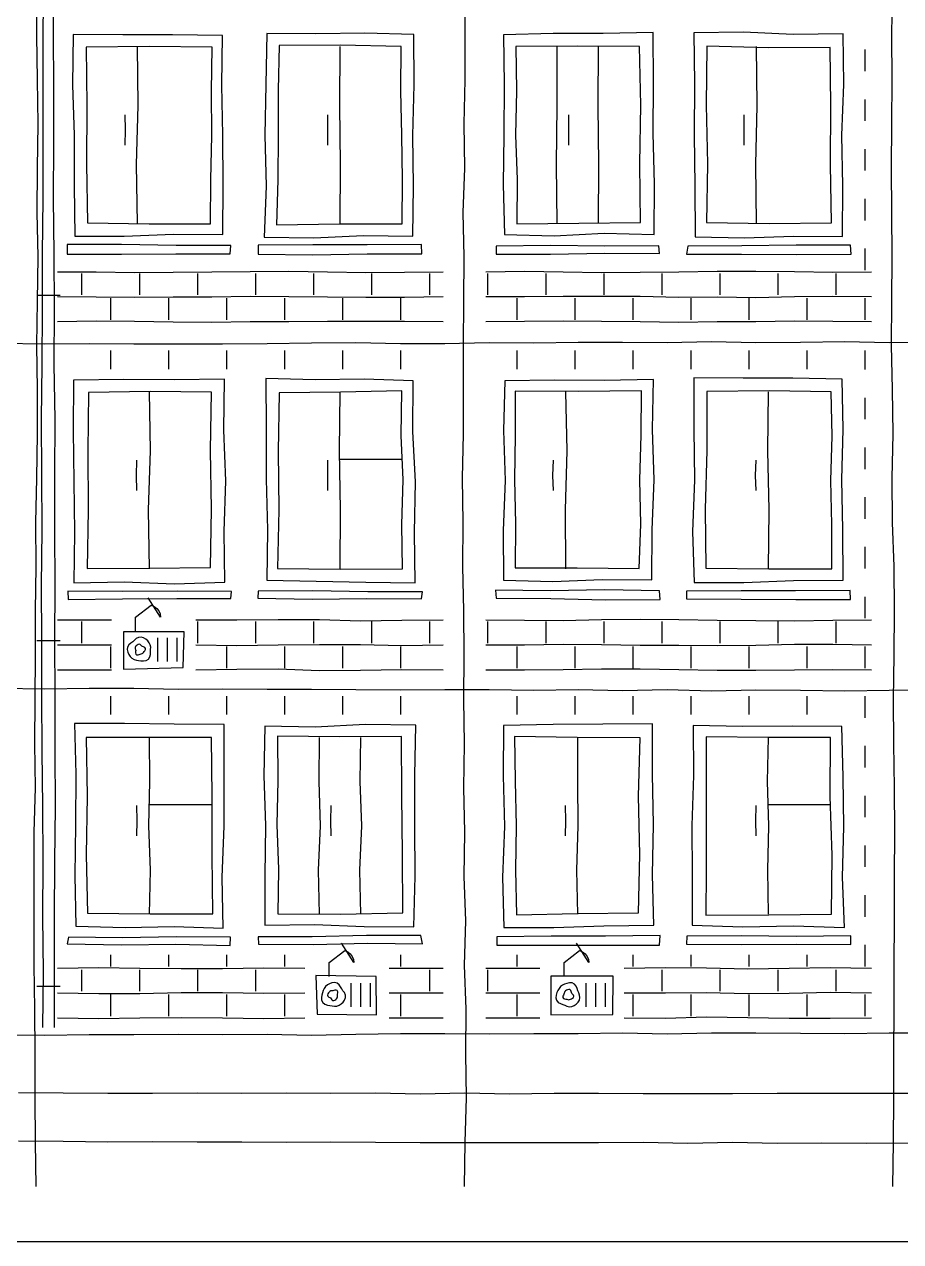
# Model space of a CAD drawing. Header units: millimetres. Extents: x 0 to 655, y 0 to 345.
# Drawn here: x 421.1 to 484.6, y 0 to 88.1 of the extents above; entities that cross this region are included whole.
import ezdxf

# ---------------------------------------------------------------- set-up
doc = ezdxf.new("R2010")
doc.units = ezdxf.units.MM
for name, color, linetype, true_color in [('01_KARKAS', 1, 'Continuous', 0xd62728), ('02_PROYOMY', 5, 'Continuous', 0x1f5fd6), ('04_KLADKA', 32, 'Continuous', 0x8c5a2b), ('05_KONDICIONERY', 6, 'Continuous', 0xc512c5), ('06_VODOSTOK', 4, 'Continuous', 0x0f9aa0), ('07_TSEKOL', 30, 'Continuous', 0xe68a00)]:
    doc.layers.add(name, color=color, linetype=linetype, true_color=true_color)

msp = doc.modelspace()

# ---------------------------------------------------------------- linework, layer by layer
at = {"layer": '01_KARKAS'}
for points in [[(422, 4), (421.964, 7.204), (421.919, 10.408), (421.933, 13.612), (421.896, 16.816), (421.861, 20.02), (421.865, 23.224), (421.847, 26.429), (421.859, 29.633), (421.967, 32.837), (421.904, 36.041), (421.92, 39.245), (421.955, 42.449), (421.947, 45.653), (422.008, 48.857), (421.98, 52.061), (422.052, 55.265), (422.096, 58.469), (422.105, 61.673), (422.059, 64.878), (422.096, 68.082), (422.148, 71.286), (422.082, 74.49), (422.088, 77.694), (422.151, 80.898), (422.091, 84.102), (422.043, 87.306), (422.039, 90.51)], [(453, 4), (453.053, 7.204), (453.133, 10.408), (453.101, 13.612), (453.112, 16.816), (453.005, 20.02), (453.098, 23.224), (452.983, 26.429), (453.021, 29.633), (452.944, 32.837), (453.003, 36.041), (452.94, 39.245), (452.986, 42.449), (452.952, 45.653), (452.887, 48.857), (452.899, 52.061), (452.849, 55.265), (452.923, 58.469), (452.926, 61.673), (452.932, 64.878), (452.959, 68.082), (452.982, 71.286), (452.896, 74.49), (453.012, 77.694), (452.986, 80.898), (453.043, 84.102), (453.05, 87.306), (453.048, 90.51)], [(484, 4), (484.039, 7.204), (484.056, 10.408), (484.065, 13.612), (484.086, 16.816), (484.097, 20.02), (484.115, 23.224), (484.128, 26.429), (484.134, 29.633), (484.117, 32.837), (484.077, 36.041), (484.032, 39.245), (484.096, 42.449), (484.111, 45.653), (484.085, 48.857), (483.974, 52.061), (483.945, 55.265), (484.029, 58.469), (483.977, 61.673), (483.901, 64.878), (483.925, 68.082), (483.94, 71.286), (483.914, 74.49), (483.899, 77.694), (483.914, 80.898), (483.947, 84.102), (483.913, 87.306), (483.964, 90.51)], [(419.412, 65.022), (422.629, 64.976), (425.845, 65.001), (429.062, 64.973), (432.278, 64.985), (435.495, 64.977), (438.711, 65.004), (441.928, 65.064), (445.144, 65.077), (448.361, 65.011), (451.577, 65.012), (454.794, 65.092), (458.01, 65.067), (461.227, 65.107), (464.443, 65.103), (467.66, 65.089), (470.876, 65.144), (474.093, 65.085), (477.309, 65.095), (480.526, 65.15), (483.742, 65.082), (486.959, 65.093)], [(419.412, 40.063), (422.629, 40.008), (425.845, 40.067), (429.062, 40.058), (432.278, 39.992), (435.495, 40.015), (438.711, 39.987), (441.928, 39.994), (445.144, 39.966), (448.361, 39.932), (451.577, 39.977), (454.794, 39.972), (458.01, 39.908), (461.227, 39.956), (464.443, 39.898), (467.66, 39.97), (470.876, 39.874), (474.093, 39.939), (477.309, 39.914), (480.526, 39.875), (483.742, 39.927), (486.959, 39.94)], [(419.412, 14.978), (422.629, 14.952), (425.845, 14.996), (429.062, 14.983), (432.278, 15.014), (435.495, 14.996), (438.711, 15.026), (441.928, 14.945), (445.144, 15.01), (448.361, 15.055), (451.577, 15.072), (454.794, 15.05), (458.01, 15.065), (461.227, 15.078), (464.443, 15.104), (467.66, 15.049), (470.876, 15.118), (474.093, 15.106), (477.309, 15.102), (480.526, 15.074), (483.742, 15.113), (486.959, 15.107)], [(418.2, 0), (421.4, 0), (424.6, 0), (427.8, 0), (431, 0), (434.2, 0), (437.4, 0), (440.6, 0), (443.8, 0), (447, 0), (450.2, 0), (453.4, 0), (456.6, 0), (459.8, 0), (463, 0), (466.2, 0), (469.4, 0), (472.6, 0), (475.8, 0), (479, 0), (482.2, 0), (485.4, 0)]]:
    msp.add_lwpolyline(points, dxfattribs=at)
at = {"layer": '02_PROYOMY'}
for points in [[(424.67, 87.375), (424.634, 83.726), (424.757, 80.078), (424.744, 76.428), (424.807, 72.78)], [(435.478, 87.306), (431.876, 87.352), (428.273, 87.338), (424.67, 87.375)], [(435.516, 72.886), (435.543, 76.491), (435.503, 80.096), (435.43, 83.701), (435.478, 87.306)], [(438.705, 87.451), (438.617, 83.764), (438.541, 80.078), (438.645, 76.388), (438.501, 72.702)], [(449.337, 87.372), (445.793, 87.476), (442.249, 87.412), (438.705, 87.451)], [(449.272, 72.769), (449.3, 76.42), (449.261, 80.071), (449.35, 83.721), (449.337, 87.372)], [(455.812, 87.358), (455.88, 83.74), (455.841, 80.123), (455.801, 76.505), (455.883, 72.888)], [(466.648, 87.507), (463.036, 87.444), (459.424, 87.447), (455.812, 87.358)], [(466.726, 72.902), (466.759, 76.554), (466.641, 80.204), (466.679, 83.856), (466.648, 87.507)], [(480.39, 87.425), (476.791, 87.372), (473.193, 87.531), (469.594, 87.495)], [(469.594, 87.495), (469.651, 83.803), (469.614, 80.109), (469.675, 76.416), (469.703, 72.723)], [(480.357, 72.754), (480.387, 76.422), (480.301, 80.09), (480.44, 83.757), (480.39, 87.425)], [(434.742, 86.461), (430.182, 86.5), (425.621, 86.453)], [(425.621, 86.453), (425.669, 82.219), (425.636, 77.985), (425.708, 73.752)], [(429.336, 73.7), (429.262, 77.967), (429.388, 82.233), (429.336, 86.5)], [(434.63, 73.658), (434.652, 76.859), (434.725, 80.059), (434.688, 83.26), (434.742, 86.461)], [(439.593, 86.58), (439.51, 83.336), (439.504, 80.09), (439.503, 76.844), (439.406, 73.6)], [(448.422, 86.512), (444.008, 86.613), (439.593, 86.58)], [(444, 73.7), (444.019, 77.967), (443.99, 82.233), (444, 86.5)], [(448.496, 73.665), (448.522, 76.877), (448.465, 80.088), (448.388, 83.3), (448.422, 86.512)], [(456.716, 86.511), (456.756, 83.298), (456.686, 80.085), (456.81, 76.873), (456.784, 73.66)], [(465.661, 86.505), (461.189, 86.532), (456.716, 86.511)], [(459.7, 73.7), (459.667, 77.967), (459.696, 82.233), (459.7, 86.5)], [(462.7, 73.7), (462.73, 77.967), (462.662, 82.233), (462.7, 86.5)], [(465.743, 73.767), (465.689, 78.013), (465.753, 82.259), (465.661, 86.505)], [(470.528, 86.519), (470.489, 82.265), (470.583, 78.011), (470.52, 73.757)], [(479.45, 86.425), (474.989, 86.403), (470.528, 86.519)], [(474.136, 73.7), (474.08, 77.967), (474.187, 82.233), (474.136, 86.5)], [(479.567, 73.751), (479.491, 77.975), (479.52, 82.201), (479.45, 86.425)], [(428.436, 79.37), (428.478, 80.465), (428.436, 81.56)], [(443.1, 79.37), (443.106, 80.465), (443.1, 81.56)], [(460.55, 79.37), (460.552, 80.465), (460.55, 81.56)], [(473.236, 79.37), (473.239, 80.465), (473.236, 81.56)], [(425.708, 73.752), (430.169, 73.676), (434.63, 73.658)], [(439.406, 73.6), (443.951, 73.672), (448.496, 73.665)], [(456.784, 73.66), (461.263, 73.719), (465.743, 73.767)], [(470.52, 73.757), (475.043, 73.685), (479.567, 73.751)], [(424.807, 72.78), (428.377, 72.773), (431.946, 72.93), (435.516, 72.886)], [(438.501, 72.702), (442.092, 72.667), (445.681, 72.825), (449.272, 72.769)], [(455.883, 72.888), (459.498, 72.807), (463.112, 72.999), (466.726, 72.902)], [(469.703, 72.723), (473.255, 72.661), (476.805, 72.784), (480.357, 72.754)], [(436.088, 72.107), (432.137, 72.105), (428.186, 72.168), (424.235, 72.165)], [(424.235, 72.165), (424.252, 71.486)], [(424.252, 71.486), (428.179, 71.466), (432.105, 71.49), (436.032, 71.488)], [(436.032, 71.488), (436.088, 72.107)], [(438.072, 72.117), (438.06, 71.471)], [(438.06, 71.471), (442.008, 71.438), (445.955, 71.502), (449.903, 71.498)], [(449.899, 72.168), (445.956, 72.138), (442.014, 72.14), (438.072, 72.117)], [(449.903, 71.498), (449.899, 72.168)], [(455.296, 72.053), (455.283, 71.473)], [(455.283, 71.473), (459.224, 71.479), (463.164, 71.543), (467.104, 71.524)], [(467.073, 72.068), (463.148, 72.049), (459.222, 72.105), (455.296, 72.053)], [(467.104, 71.524), (467.073, 72.068)], [(469.155, 72.056), (469.067, 71.47)], [(469.067, 71.47), (473.035, 71.483), (477.002, 71.439), (480.97, 71.473)], [(480.923, 72.136), (477, 72.117), (473.078, 72.076), (469.155, 72.056)], [(480.97, 71.473), (480.923, 72.136)], [(424.711, 62.357), (424.684, 58.688), (424.737, 55.019), (424.776, 51.35), (424.723, 47.681)], [(435.62, 62.42), (431.984, 62.378), (428.347, 62.403), (424.711, 62.357)], [(435.653, 47.725), (435.606, 51.399), (435.719, 55.073), (435.583, 58.746), (435.62, 62.42)], [(449.292, 62.295), (445.74, 62.421), (442.185, 62.375), (438.633, 62.485)], [(438.633, 62.485), (438.643, 58.832), (438.639, 55.179), (438.738, 51.526), (438.701, 47.873)], [(449.431, 47.68), (449.385, 51.334), (449.443, 54.988), (449.269, 58.64), (449.292, 62.295)], [(455.914, 62.311), (455.831, 58.701), (455.947, 55.089), (455.808, 51.478), (455.817, 47.867)], [(466.684, 62.4), (463.095, 62.331), (459.504, 62.352), (455.914, 62.311)], [(466.548, 47.893), (466.569, 51.519), (466.718, 55.145), (466.609, 58.773), (466.684, 62.4)], [(469.589, 62.513), (469.592, 58.811), (469.634, 55.11), (469.508, 51.408), (469.614, 47.707)], [(480.34, 62.433), (476.757, 62.489), (473.173, 62.51), (469.589, 62.513)], [(480.391, 47.882), (480.366, 51.519), (480.31, 55.157), (480.4, 58.795), (480.34, 62.433)], [(425.791, 61.461), (425.745, 57.212), (425.767, 52.962), (425.694, 48.713)], [(434.703, 61.49), (430.247, 61.537), (425.791, 61.461)], [(430.2, 48.7), (430.14, 52.967), (430.278, 57.233), (430.2, 61.5)], [(434.62, 48.79), (434.684, 53.023), (434.615, 57.257), (434.703, 61.49)], [(439.586, 61.439), (439.513, 57.203), (439.569, 52.966), (439.476, 48.73)], [(448.467, 61.582), (444.027, 61.486), (439.586, 61.439)], [(444, 48.7), (444.018, 52.967), (443.944, 57.233), (444, 61.5)], [(448.508, 48.697), (448.476, 51.918), (448.55, 55.139), (448.415, 58.36), (448.467, 61.582)], [(456.666, 61.565), (456.669, 58.364), (456.618, 55.164), (456.69, 51.964), (456.654, 48.763)], [(465.797, 61.582), (461.232, 61.544), (456.666, 61.565)], [(460.336, 48.7), (460.297, 52.967), (460.417, 57.233), (460.336, 61.5)], [(465.641, 48.711), (465.756, 51.928), (465.68, 55.147), (465.773, 58.364), (465.797, 61.582)], [(470.541, 61.532), (470.537, 57.271), (470.418, 53.011), (470.461, 48.75)], [(479.539, 61.509), (475.04, 61.581), (470.541, 61.532)], [(475, 48.7), (475.052, 52.967), (474.944, 57.233), (475, 61.5)], [(479.593, 48.695), (479.584, 51.899), (479.519, 55.102), (479.612, 58.306), (479.539, 61.509)], [(429.3, 54.37), (429.263, 55.465), (429.3, 56.56)], [(443.1, 54.37), (443.116, 55.465), (443.1, 56.56)], [(444, 56.636), (448.5, 56.636)], [(459.436, 54.37), (459.403, 55.465), (459.436, 56.56)], [(474.1, 54.37), (474.068, 55.465), (474.1, 56.56)], [(425.694, 48.713), (430.157, 48.752), (434.62, 48.79)], [(439.476, 48.73), (443.992, 48.683), (448.508, 48.697)], [(456.654, 48.763), (461.148, 48.778), (465.641, 48.711)], [(470.461, 48.75), (475.027, 48.702), (479.593, 48.695)], [(424.723, 47.681), (428.366, 47.762), (432.01, 47.613), (435.653, 47.725)], [(438.701, 47.873), (442.277, 47.811), (445.854, 47.729), (449.431, 47.68)], [(455.817, 47.867), (459.394, 47.779), (462.971, 47.93), (466.548, 47.893)], [(469.614, 47.707), (473.207, 47.702), (476.798, 47.86), (480.391, 47.882)], [(436.143, 47.057), (432.195, 47.09), (428.247, 47.057), (424.3, 47.094)], [(424.3, 47.094), (424.313, 46.473)], [(436.1, 46.56), (436.143, 47.057)], [(438.069, 47.093), (438.037, 46.564)], [(449.96, 47.034), (445.996, 47.032), (442.033, 47.108), (438.069, 47.093)], [(449.886, 46.536), (449.96, 47.034)], [(467.117, 47.113), (463.158, 47.168), (459.199, 47.107), (455.241, 47.148)], [(455.241, 47.148), (455.283, 46.569)], [(467.167, 46.483), (467.117, 47.113)], [(469.074, 47.088), (469.072, 46.519)], [(480.9, 47.119), (476.958, 47.096), (473.016, 47.111), (469.074, 47.088)], [(480.93, 46.48), (480.9, 47.119)], [(424.313, 46.473), (428.242, 46.525), (432.171, 46.54), (436.1, 46.56)], [(438.037, 46.564), (441.987, 46.503), (445.936, 46.562), (449.886, 46.536)], [(455.283, 46.569), (459.244, 46.557), (463.205, 46.465), (467.167, 46.483)], [(469.072, 46.519), (473.024, 46.506), (476.977, 46.472), (480.93, 46.48)], [(435.6, 37.427), (431.993, 37.46), (428.386, 37.513), (424.778, 37.495)], [(424.778, 37.495), (424.866, 33.832), (424.851, 30.168), (424.812, 26.504), (424.882, 22.84)], [(435.543, 22.702), (435.463, 26.383), (435.596, 30.064), (435.599, 33.746), (435.6, 37.427)], [(438.541, 37.319), (438.471, 33.715), (438.604, 30.11), (438.553, 26.506), (438.556, 22.901)], [(449.467, 37.39), (445.824, 37.44), (442.183, 37.246), (438.541, 37.319)], [(449.322, 22.796), (449.436, 26.444), (449.402, 30.093), (449.401, 33.742), (449.467, 37.39)], [(455.814, 37.37), (455.79, 33.709), (455.895, 30.048), (455.745, 26.387), (455.843, 22.727)], [(466.604, 37.476), (463.007, 37.459), (459.41, 37.421), (455.814, 37.37)], [(466.692, 22.898), (466.605, 26.543), (466.686, 30.188), (466.604, 33.832), (466.604, 37.476)], [(469.536, 37.349), (469.58, 33.737), (469.442, 30.124), (469.486, 26.512), (469.48, 22.899)], [(480.297, 37.284), (476.71, 37.309), (473.123, 37.286), (469.536, 37.349)], [(480.488, 22.75), (480.359, 26.383), (480.443, 30.018), (480.406, 33.651), (480.297, 37.284)], [(425.631, 36.481), (425.686, 32.242), (425.616, 28.003), (425.708, 23.764)], [(434.701, 36.481), (430.166, 36.502), (425.631, 36.481)], [(430.2, 23.7), (430.283, 26.9), (430.151, 30.1), (430.221, 33.3), (430.2, 36.5)], [(434.783, 23.716), (434.736, 27.971), (434.74, 32.226), (434.701, 36.481)], [(439.479, 36.59), (439.488, 33.377), (439.427, 30.165), (439.55, 26.952), (439.493, 23.739)], [(448.443, 36.571), (443.961, 36.547), (439.479, 36.59)], [(442.5, 23.7), (442.431, 26.9), (442.579, 30.1), (442.481, 33.3), (442.5, 36.5)], [(445.5, 23.7), (445.429, 26.9), (445.578, 30.1), (445.444, 33.3), (445.5, 36.5)], [(448.549, 23.789), (448.504, 28.049), (448.474, 32.31), (448.443, 36.571)], [(465.7, 36.478), (461.164, 36.486), (456.629, 36.56)], [(456.629, 36.56), (456.677, 33.333), (456.737, 30.107), (456.693, 26.879), (456.769, 23.652)], [(461.2, 23.7), (461.119, 26.9), (461.213, 30.1), (461.203, 33.3), (461.2, 36.5)], [(465.602, 23.789), (465.685, 28.018), (465.597, 32.249), (465.7, 36.478)], [(470.499, 36.533), (470.482, 33.31), (470.495, 30.087), (470.488, 26.864), (470.465, 23.641)], [(479.479, 36.488), (474.989, 36.499), (470.499, 36.533)], [(475, 23.7), (474.956, 26.9), (475.027, 30.1), (474.914, 33.3), (475, 36.5)], [(479.568, 23.711), (479.609, 27.971), (479.465, 32.229), (479.479, 36.488)], [(429.3, 29.37), (429.315, 30.465), (429.3, 31.56)], [(430.2, 31.636), (434.7, 31.636)], [(443.35, 29.37), (443.315, 30.465), (443.35, 31.56)], [(460.3, 29.37), (460.333, 30.465), (460.3, 31.56)], [(474.1, 29.37), (474.071, 30.465), (474.1, 31.56)], [(475, 31.636), (479.5, 31.636)], [(425.708, 23.764), (430.245, 23.731), (434.783, 23.716)], [(438.556, 22.901), (442.145, 22.96), (445.733, 22.802), (449.322, 22.796)], [(439.493, 23.739), (444.021, 23.712), (448.549, 23.789)], [(456.769, 23.652), (461.185, 23.747), (465.602, 23.789)], [(470.465, 23.641), (475.017, 23.649), (479.568, 23.711)], [(424.343, 22.042), (424.253, 21.555)], [(436.076, 22.038), (432.165, 22.073), (428.254, 21.998), (424.343, 22.042)], [(424.882, 22.84), (428.435, 22.739), (431.99, 22.807), (435.543, 22.702)], [(436.05, 21.434), (436.076, 22.038)], [(449.834, 22.168), (445.91, 22.15), (441.987, 22.073), (438.063, 22.073)], [(438.063, 22.073), (438.087, 21.541)], [(449.961, 21.56), (449.834, 22.168)], [(467.149, 22.149), (463.212, 22.11), (459.275, 22.111), (455.339, 22.064)], [(455.339, 22.064), (455.339, 21.469)], [(455.843, 22.727), (459.46, 22.735), (463.075, 22.856), (466.692, 22.898)], [(467.121, 21.466), (467.149, 22.149)], [(469.091, 22.104), (469.073, 21.533)], [(480.964, 22.138), (477.007, 22.082), (473.049, 22.14), (469.091, 22.104)], [(469.48, 22.899), (473.148, 22.797), (476.819, 22.858), (480.488, 22.75)], [(480.947, 21.496), (480.964, 22.138)], [(424.253, 21.555), (428.185, 21.49), (432.118, 21.521), (436.05, 21.434)], [(438.087, 21.541), (442.045, 21.505), (446.002, 21.603), (449.961, 21.56)], [(455.339, 21.469), (459.266, 21.461), (463.194, 21.457), (467.121, 21.466)], [(469.073, 21.533), (473.031, 21.519), (476.989, 21.526), (480.947, 21.496)]]:
    msp.add_lwpolyline(points, dxfattribs=at)
at = {"layer": '04_KLADKA'}
for points in [[(482, 84.72), (482, 86.28)], [(482, 81.12), (482, 82.68)], [(482, 77.52), (482, 79.08)], [(482, 73.92), (482, 75.48)], [(482, 70.32), (482, 71.88)], [(423.55, 70.2), (426.34, 70.186), (429.13, 70.158), (431.92, 70.163), (434.71, 70.207), (437.5, 70.227), (440.29, 70.252), (443.08, 70.207), (445.87, 70.143), (448.66, 70.169), (451.45, 70.2)], [(425.3, 68.52), (425.3, 70.08)], [(429.5, 68.52), (429.5, 70.08)], [(433.7, 68.52), (433.7, 70.08)], [(437.9, 68.52), (437.9, 70.08)], [(442.1, 68.52), (442.1, 70.08)], [(446.3, 68.52), (446.3, 70.08)], [(450.5, 68.52), (450.5, 70.08)], [(454.55, 70.2), (457.34, 70.232), (460.13, 70.201), (462.92, 70.15), (465.71, 70.171), (468.5, 70.186), (471.29, 70.238), (474.08, 70.254), (476.87, 70.223), (479.66, 70.172), (482.45, 70.2)], [(454.7, 68.52), (454.7, 70.08)], [(458.9, 68.52), (458.9, 70.08)], [(463.1, 68.52), (463.1, 70.08)], [(467.3, 68.52), (467.3, 70.08)], [(471.5, 68.52), (471.5, 70.08)], [(475.7, 68.52), (475.7, 70.08)], [(479.9, 68.52), (479.9, 70.08)], [(423.55, 68.4), (426.34, 68.379), (429.13, 68.369), (431.92, 68.381), (434.71, 68.396), (437.5, 68.443), (440.29, 68.417), (443.08, 68.378), (445.87, 68.363), (448.66, 68.359), (451.45, 68.4)], [(427.4, 66.72), (427.4, 68.28)], [(431.6, 66.72), (431.6, 68.28)], [(435.8, 66.72), (435.8, 68.28)], [(440, 66.72), (440, 68.28)], [(444.2, 66.72), (444.2, 68.28)], [(448.4, 66.72), (448.4, 68.28)], [(454.55, 68.4), (457.34, 68.407), (460.13, 68.441), (462.92, 68.444), (465.71, 68.426), (468.5, 68.37), (471.29, 68.378), (474.08, 68.348), (476.87, 68.403), (479.66, 68.437), (482.45, 68.4)], [(456.8, 66.72), (456.8, 68.28)], [(461, 66.72), (461, 68.28)], [(465.2, 66.72), (465.2, 68.28)], [(469.4, 66.72), (469.4, 68.28)], [(473.6, 66.72), (473.6, 68.28)], [(477.8, 66.72), (477.8, 68.28)], [(482, 66.72), (482, 68.28)], [(423.55, 66.6), (426.34, 66.658), (429.13, 66.618), (431.92, 66.574), (434.71, 66.554), (437.5, 66.592), (440.29, 66.599), (443.08, 66.636), (445.87, 66.633), (448.66, 66.62), (451.45, 66.6)], [(454.55, 66.6), (457.34, 66.62), (460.13, 66.654), (462.92, 66.614), (465.71, 66.589), (468.5, 66.552), (471.29, 66.592), (474.08, 66.604), (476.87, 66.64), (479.66, 66.63), (482.45, 66.6)], [(427.4, 63.15), (427.4, 64.5)], [(431.6, 63.15), (431.6, 64.5)], [(435.8, 63.15), (435.8, 64.5)], [(440, 63.15), (440, 64.5)], [(444.2, 63.15), (444.2, 64.5)], [(448.4, 63.15), (448.4, 64.5)], [(456.8, 63.15), (456.8, 64.5)], [(461, 63.15), (461, 64.5)], [(465.2, 63.15), (465.2, 64.5)], [(469.4, 63.15), (469.4, 64.5)], [(473.6, 63.15), (473.6, 64.5)], [(477.8, 63.15), (477.8, 64.5)], [(482, 63.12), (482, 64.5)], [(482, 59.52), (482, 61.08)], [(482, 55.92), (482, 57.48)], [(482, 52.32), (482, 53.88)], [(482, 48.72), (482, 50.28)], [(482, 45.12), (482, 46.68)], [(423.55, 45), (427.45, 45)], [(433.55, 45), (436.533, 45.001), (439.517, 45.041), (442.5, 45.022), (445.483, 44.939), (448.467, 44.979), (451.45, 45)], [(454.55, 45), (457.34, 44.976), (460.13, 44.961), (462.92, 45.026), (465.71, 45.054), (468.5, 45.035), (471.29, 44.995), (474.08, 44.952), (476.87, 44.947), (479.66, 44.982), (482.45, 45)], [(425.3, 43.32), (425.3, 44.88)], [(433.7, 43.32), (433.7, 44.88)], [(437.9, 43.32), (437.9, 44.88)], [(442.1, 43.32), (442.1, 44.88)], [(446.3, 43.32), (446.3, 44.88)], [(450.5, 43.32), (450.5, 44.88)], [(454.7, 43.32), (454.7, 44.88)], [(458.9, 43.32), (458.9, 44.88)], [(463.1, 43.32), (463.1, 44.88)], [(467.3, 43.32), (467.3, 44.88)], [(471.5, 43.32), (471.5, 44.88)], [(475.7, 43.32), (475.7, 44.88)], [(479.9, 43.32), (479.9, 44.88)], [(423.55, 43.2), (427.45, 43.2)], [(433.55, 43.2), (436.533, 43.146), (439.517, 43.192), (442.5, 43.228), (445.483, 43.228), (448.467, 43.161), (451.45, 43.2)], [(454.55, 43.2), (457.34, 43.201), (460.13, 43.257), (462.92, 43.218), (465.71, 43.182), (468.5, 43.173), (471.29, 43.145), (474.08, 43.182), (476.87, 43.244), (479.66, 43.237), (482.45, 43.2)], [(427.4, 41.52), (427.4, 43.08)], [(435.8, 41.52), (435.8, 43.08)], [(440, 41.52), (440, 43.08)], [(444.2, 41.52), (444.2, 43.08)], [(448.4, 41.52), (448.4, 43.08)], [(456.8, 41.52), (456.8, 43.08)], [(461, 41.52), (461, 43.08)], [(465.2, 41.52), (465.2, 43.08)], [(469.4, 41.52), (469.4, 43.08)], [(473.6, 41.52), (473.6, 43.08)], [(477.8, 41.52), (477.8, 43.08)], [(482, 41.52), (482, 43.08)], [(433.55, 41.4), (436.533, 41.432), (439.517, 41.452), (442.5, 41.347), (445.483, 41.374), (448.467, 41.41), (451.45, 41.4)], [(454.55, 41.4), (457.34, 41.384), (460.13, 41.401), (462.92, 41.453), (465.71, 41.451), (468.5, 41.423), (471.29, 41.367), (474.08, 41.376), (476.87, 41.393), (479.66, 41.409), (482.45, 41.4)], [(423.55, 41.4), (427.45, 41.4)], [(427.4, 38.15), (427.4, 39.48)], [(431.6, 38.15), (431.6, 39.48)], [(435.8, 38.15), (435.8, 39.48)], [(440, 38.15), (440, 39.48)], [(444.2, 38.15), (444.2, 39.48)], [(448.4, 38.15), (448.4, 39.48)], [(456.8, 38.15), (456.8, 39.48)], [(461, 38.15), (461, 39.48)], [(465.2, 38.15), (465.2, 39.48)], [(469.4, 38.15), (469.4, 39.48)], [(473.6, 38.15), (473.6, 39.48)], [(477.8, 38.15), (477.8, 39.48)], [(482, 37.92), (482, 39.48)], [(482, 34.32), (482, 35.88)], [(482, 30.72), (482, 32.28)], [(482, 27.12), (482, 28.68)], [(482, 23.52), (482, 25.08)], [(482, 19.92), (482, 21.48)], [(427.4, 19.92), (427.4, 20.75)], [(431.6, 19.92), (431.6, 20.75)], [(435.8, 19.92), (435.8, 20.75)], [(440, 19.92), (440, 20.75)], [(448.4, 19.92), (448.4, 20.75)], [(456.8, 19.92), (456.8, 20.75)], [(465.2, 19.92), (465.2, 20.75)], [(469.4, 19.92), (469.4, 20.75)], [(473.6, 19.92), (473.6, 20.75)], [(477.8, 19.92), (477.8, 20.75)], [(423.55, 19.8), (426.533, 19.837), (429.517, 19.796), (432.5, 19.769), (435.483, 19.78), (438.467, 19.822), (441.45, 19.8)], [(425.3, 18.12), (425.3, 19.68)], [(429.5, 18.12), (429.5, 19.68)], [(433.7, 18.12), (433.7, 19.68)], [(437.9, 18.12), (437.9, 19.68)], [(447.55, 19.8), (451.45, 19.8)], [(450.5, 18.12), (450.5, 19.68)], [(454.55, 19.8), (458.45, 19.8)], [(454.7, 18.12), (454.7, 19.68)], [(464.55, 19.8), (467.533, 19.835), (470.517, 19.808), (473.5, 19.748), (476.483, 19.804), (479.467, 19.845), (482.45, 19.8)], [(467.3, 18.12), (467.3, 19.68)], [(471.5, 18.12), (471.5, 19.68)], [(475.7, 18.12), (475.7, 19.68)], [(479.9, 18.12), (479.9, 19.68)], [(423.55, 18), (426.533, 17.967), (429.517, 17.965), (432.5, 18.026), (435.483, 18.041), (438.467, 17.991), (441.45, 18)], [(427.4, 16.32), (427.4, 17.88)], [(431.6, 16.32), (431.6, 17.88)], [(435.8, 16.32), (435.8, 17.88)], [(440, 16.32), (440, 17.88)], [(447.55, 18), (451.45, 18)], [(448.4, 16.32), (448.4, 17.88)], [(454.55, 18), (458.45, 18)], [(456.8, 16.32), (456.8, 17.88)], [(464.55, 18), (467.533, 18.018), (470.517, 18.042), (473.5, 17.958), (476.483, 17.995), (479.467, 18.056), (482.45, 18)], [(465.2, 16.32), (465.2, 17.88)], [(469.4, 16.32), (469.4, 17.88)], [(473.6, 16.32), (473.6, 17.88)], [(477.8, 16.32), (477.8, 17.88)], [(482, 16.32), (482, 17.88)], [(423.55, 16.2), (426.533, 16.146), (429.517, 16.204), (432.5, 16.228), (435.483, 16.196), (438.467, 16.163), (441.45, 16.2)], [(447.55, 16.2), (451.45, 16.2)], [(454.55, 16.2), (458.45, 16.2)], [(464.55, 16.2), (467.533, 16.187), (470.517, 16.262), (473.5, 16.219), (476.483, 16.178), (479.467, 16.183), (482.45, 16.2)]]:
    msp.add_lwpolyline(points, dxfattribs=at)
at = {"layer": '05_KONDICIONERY'}
for points in [[(429.2, 45.2), (430.333, 46.069)], [(431, 45.2), (430.1, 46.6)], [(430.333, 46.069), (430.55, 45.979)], [(430.55, 45.979), (430.736, 45.836)], [(430.736, 45.836), (430.879, 45.65)], [(429.2, 44.2), (429.2, 45.2)], [(430.879, 45.65), (430.969, 45.433)], [(430.969, 45.433), (431, 45.2)], [(428.334, 44.133), (428.33, 41.44)], [(432.716, 44.148), (428.334, 44.133)], [(432.647, 41.556), (432.716, 44.148)], [(430.8, 42), (430.8, 43.7)], [(431.5, 42), (431.5, 43.7)], [(432.2, 42), (432.2, 43.7)], [(428.33, 41.44), (432.647, 41.556)], [(445, 20.2), (444.1, 21.6)], [(462, 20.2), (461.1, 21.6)], [(443.2, 20.2), (444.333, 21.069)], [(444.333, 21.069), (444.55, 20.979)], [(444.55, 20.979), (444.736, 20.836)], [(444.736, 20.836), (444.879, 20.65)], [(444.879, 20.65), (444.969, 20.433)], [(444.969, 20.433), (445, 20.2)], [(460.2, 20.2), (461.333, 21.069)], [(461.333, 21.069), (461.55, 20.979)], [(461.55, 20.979), (461.736, 20.836)], [(461.736, 20.836), (461.879, 20.65)], [(461.879, 20.65), (461.969, 20.433)], [(461.969, 20.433), (462, 20.2)], [(443.2, 19.2), (443.2, 20.2)], [(460.2, 19.2), (460.2, 20.2)], [(446.612, 19.2), (442.249, 19.265)], [(442.249, 19.265), (442.337, 16.47)], [(444.8, 17), (444.8, 18.7)], [(445.5, 17), (445.5, 18.7)], [(446.2, 17), (446.2, 18.7)], [(446.642, 16.429), (446.612, 19.2)], [(459.255, 19.226), (459.249, 16.42)], [(463.759, 19.224), (459.255, 19.226)], [(461.8, 17), (461.8, 18.7)], [(462.5, 17), (462.5, 18.7)], [(463.2, 17), (463.2, 18.7)], [(463.737, 16.433), (463.759, 19.224)], [(442.337, 16.47), (446.642, 16.429)], [(459.249, 16.42), (463.737, 16.433)]]:
    msp.add_lwpolyline(points, dxfattribs=at)
for points in [[(430.286, 42.85), (430.291, 43.018), (430.264, 43.19), (430.188, 43.35), (430.074, 43.488), (429.937, 43.606), (429.777, 43.704), (429.595, 43.757), (429.407, 43.736), (429.242, 43.645), (429.111, 43.525), (428.991, 43.415), (428.857, 43.317), (428.717, 43.199), (428.614, 43.038), (428.586, 42.85), (428.628, 42.665), (428.711, 42.499), (428.813, 42.351), (428.937, 42.224), (429.087, 42.134), (429.252, 42.087), (429.418, 42.066), (429.585, 42.045), (429.767, 42.028), (429.961, 42.052), (430.128, 42.152), (430.232, 42.318), (430.27, 42.507), (430.277, 42.685), (430.286, 42.85)], [(429.913, 42.85), (429.912, 42.938), (429.858, 43.01), (429.774, 43.049), (429.697, 43.069), (429.645, 43.101), (429.6, 43.158), (429.539, 43.219), (429.458, 43.247), (429.376, 43.23), (429.306, 43.185), (429.247, 43.131), (429.197, 43.07), (429.167, 42.998), (429.17, 42.92), (429.193, 42.85), (429.208, 42.788), (429.201, 42.717), (429.192, 42.626), (429.215, 42.534), (429.285, 42.478), (429.378, 42.474), (429.463, 42.503), (429.534, 42.531), (429.599, 42.545), (429.666, 42.562), (429.729, 42.596), (429.779, 42.647), (429.825, 42.705), (429.874, 42.771), (429.913, 42.85)], [(444.386, 17.85), (444.308, 18.022), (444.206, 18.164), (444.117, 18.298), (444.038, 18.447), (443.933, 18.599), (443.78, 18.713), (443.595, 18.755), (443.407, 18.731), (443.233, 18.67), (443.074, 18.588), (442.935, 18.477), (442.833, 18.334), (442.772, 18.174), (442.731, 18.013), (442.686, 17.85), (442.646, 17.668), (442.653, 17.473), (442.742, 17.299), (442.9, 17.184), (443.083, 17.127), (443.255, 17.096), (443.417, 17.064), (443.585, 17.041), (443.759, 17.054), (443.924, 17.116), (444.073, 17.214), (444.209, 17.335), (444.325, 17.483), (444.394, 17.66), (444.386, 17.85)], [(461.328, 17.85), (461.262, 18.012), (461.199, 18.161), (461.148, 18.321), (461.08, 18.495), (460.96, 18.646), (460.786, 18.731), (460.593, 18.738), (460.411, 18.696), (460.244, 18.637), (460.089, 18.563), (459.95, 18.46), (459.843, 18.328), (459.763, 18.178), (459.693, 18.022), (459.628, 17.85), (459.599, 17.659), (459.646, 17.47), (459.773, 17.322), (459.943, 17.231), (460.11, 17.174), (460.261, 17.114), (460.416, 17.047), (460.589, 17.006), (460.77, 17.02), (460.939, 17.09), (461.088, 17.197), (461.218, 17.328), (461.316, 17.487), (461.355, 17.668), (461.328, 17.85)], [(443.801, 17.85), (443.81, 17.916), (443.833, 17.998), (443.836, 18.094), (443.791, 18.173), (443.705, 18.205), (443.612, 18.194), (443.534, 18.172), (443.467, 18.162), (443.399, 18.161), (443.329, 18.146), (443.266, 18.11), (443.212, 18.059), (443.159, 18.002), (443.107, 17.934), (443.081, 17.85), (443.106, 17.766), (443.175, 17.705), (443.253, 17.671), (443.309, 17.638), (443.345, 17.582), (443.389, 17.51), (443.459, 17.456), (443.542, 17.446), (443.622, 17.476), (443.689, 17.523), (443.748, 17.574), (443.795, 17.636), (443.816, 17.709), (443.811, 17.784), (443.801, 17.85)], [(460.878, 17.85), (460.818, 17.918), (460.764, 17.967), (460.738, 18.023), (460.725, 18.1), (460.692, 18.183), (460.626, 18.239), (460.542, 18.251), (460.46, 18.232), (460.386, 18.202), (460.318, 18.165), (460.263, 18.113), (460.232, 18.045), (460.219, 17.975), (460.199, 17.914), (460.158, 17.85), (460.114, 17.768), (460.106, 17.675), (460.155, 17.6), (460.243, 17.565), (460.332, 17.559), (460.404, 17.554), (460.467, 17.535), (460.535, 17.515), (460.608, 17.517), (460.678, 17.542), (460.745, 17.578), (460.815, 17.621), (460.876, 17.682), (460.903, 17.764), (460.878, 17.85)]]:
    msp.add_lwpolyline(points, close=True, dxfattribs=at)
at = {"layer": '06_VODOSTOK'}
for points in [[(422.475, 15.5), (422.54, 19.5), (422.488, 23.5), (422.51, 27.5), (422.474, 31.5), (422.439, 35.5), (422.415, 39.5), (422.409, 43.5), (422.381, 47.5), (422.428, 51.5), (422.417, 55.5), (422.39, 59.5), (422.434, 63.5), (422.465, 67.5), (422.473, 71.5), (422.518, 75.5), (422.498, 79.5), (422.5, 83.5), (422.516, 87.5), (422.57, 91.5)], [(423.325, 15.5), (423.342, 19.5), (423.323, 23.5), (423.352, 27.5), (423.398, 31.5), (423.376, 35.5), (423.384, 39.5), (423.366, 43.5), (423.385, 47.5), (423.352, 51.5), (423.36, 55.5), (423.375, 59.5), (423.308, 63.5), (423.332, 67.5), (423.309, 71.5), (423.252, 75.5), (423.28, 79.5), (423.282, 83.5), (423.246, 87.5), (423.246, 91.5)], [(422.05, 68.5), (423.75, 68.5)], [(422.05, 43.5), (423.75, 43.5)], [(422.05, 18.5), (423.75, 18.5)]]:
    msp.add_lwpolyline(points, dxfattribs=at)
at = {"layer": '07_TSEKOL'}
for points in [[(420.729, 10.786), (423.958, 10.779), (427.188, 10.754), (430.417, 10.746), (433.646, 10.77), (436.875, 10.749), (440.104, 10.763), (443.333, 10.758), (446.562, 10.773), (449.792, 10.704), (453.021, 10.768), (456.25, 10.691), (459.479, 10.758), (462.708, 10.738), (465.938, 10.733), (469.167, 10.717), (472.396, 10.725), (475.625, 10.755), (478.854, 10.745), (482.083, 10.74), (485.312, 10.752)], [(420.729, 7.296), (423.958, 7.279), (427.188, 7.23), (430.417, 7.261), (433.646, 7.224), (436.875, 7.221), (440.104, 7.207), (443.333, 7.235), (446.562, 7.212), (449.792, 7.177), (453.021, 7.186), (456.25, 7.184), (459.479, 7.178), (462.708, 7.176), (465.938, 7.2), (469.167, 7.138), (472.396, 7.194), (475.625, 7.126), (478.854, 7.162), (482.083, 7.125), (485.312, 7.141)]]:
    msp.add_lwpolyline(points, dxfattribs=at)

doc.saveas('drawing.dxf')
